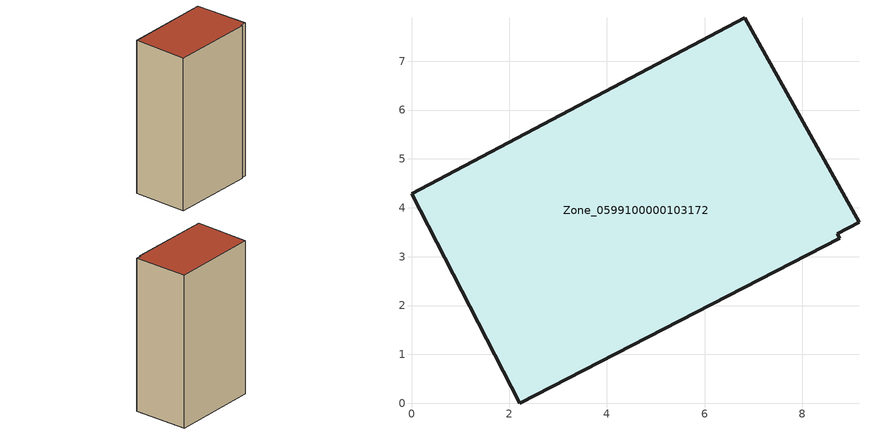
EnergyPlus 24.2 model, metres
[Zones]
Zone_0599100000103172
 floor ground (C_G): 9.16,3.7 8.72,3.47 8.76,3.38 2.22,0 0,4.29 6.82,7.89 z1.16
 wall outside (C_F): 9.16,3.7 6.82,7.89 0,4.29 2.22,0 8.76,3.38 8.72,3.47 9.16,3.7 z1.16:14.93
 roof outside (C_R): 8.72,3.47 9.16,3.7 6.82,7.89 0,4.29 2.22,0 8.76,3.38 z14.93
[BUILDING]
Pand.0599100000103172: North Axis=0; Terrain=City; Loads Convergence Tolerance Value=0.04; Temperature Convergence Tolerance Value=0.4; Solar Distribution=FullExterior; Maximum Number of Warmup Days=25; Minimum Number of Warmup Days=1
[Site:Location]
Rotterdam.The.Hague.AP_ZH_NLD Design_Conditions: Latitude=51.96; Longitude=4.45; Time Zone=1; Elevation=-4.5
[SITE:GROUNDTEMPERATURE:BUILDINGSURFACE]
18, 18, 18, 18, 18, 18, 18, 18, 18, 18, 18, 18
[MATERIAL] Thermal Absorptance=0.9; Solar Absorptance=0.7; Visible Absorptance=0.7
Name | Roughness | Thickness | Conductivity | Density | Specific Heat
G.TI.1946 | MediumSmooth | 0.15 | 1 | 540 | 1210
F.TI.1946 | Rough | 0.3 | 0.857143 | 1920 | 840
R.TI.1946 | MediumRough | 0.2 | 0.1 | 1500 | 1000
[CONSTRUCTION]
C_G: G.TI.1946
C_F: F.TI.1946
C_R: R.TI.1946
[ZONE]
Zone_0599100000103172: Type=1; Multiplier=1; Ceiling Height=Autocalculate; Volume=Autocalculate; Floor Area=autocalculate; Part of Total Floor Area=Yes
[ZONEINFILTRATION:DESIGNFLOWRATE]
Infil_Zone_0599100000103172: Zone or ZoneList or Space or SpaceList=Zone_0599100000103172; Schedule=AlwaysOn; Design Flow Rate Calculation Method=Flow/Area; Flow Rate per Floor Area=0.003; Constant Term Coefficient=1; Temperature Term Coefficient=0; Velocity Term Coefficient=0; Velocity Squared Term Coefficient=0
[HVACTEMPLATE:ZONE:IDEALLOADSAIRSYSTEM]
Zone_0599100000103172: Maximum Heating Supply Air Temperature=50; Minimum Cooling Supply Air Temperature=13; Maximum Heating Supply Air Humidity Ratio=0.0156; Minimum Cooling Supply Air Humidity Ratio=0.0077; Heating Limit=NoLimit; Cooling Limit=NoLimit; Dehumidification Control Type=ConstantSensibleHeatRatio; Cooling Sensible Heat Ratio=0.7; Dehumidification Setpoint=60; Humidification Control Type=None; Humidification Setpoint=30; Outdoor Air Method=None; Outdoor Air Flow Rate per Person=0.00944; Outdoor Air Flow Rate per Zone Floor Area=0; Outdoor Air Flow Rate per Zone=0; Demand Controlled Ventilation Type=None; Outdoor Air Economizer Type=NoEconomizer; Heat Recovery Type=None; Sensible Heat Recovery Effectiveness=0.7; Latent Heat Recovery Effectiveness=0.65
[ZONECONTROL:THERMOSTAT]
ThermostatControl_Zone_0599100000103172: Zone or ZoneList=Zone_0599100000103172; Control Type Schedule=DualSetpointControlType; Control 1=Thermostat_Zone_0599100000103172; Temperature Difference Between Cutout And Setpoint=0
[THERMOSTATSETPOINT:DUALSETPOINT]
Thermostat_Zone_0599100000103172: Heating Setpoint Temperature Schedule=HeatingSetpoint_Zone_0599100000103172; Cooling Setpoint Temperature Schedule=CoolingSetpoint_Zone_0599100000103172
[SCHEDULE:COMPACT]
HeatingSetpoint_Zone_0599100000103172: Through: 12/31, For: AllDays, Until: 24:00, 21
CoolingSetpoint_Zone_0599100000103172: Through: 12/31, For: AllDays, Until: 24:00, 24
DualSetpointControlType: Through: 12/31, For: AllDays, Until: 24:00, 4
AlwaysOn: Through: 12/31, For: AllDays, Until: 24:00, 1
